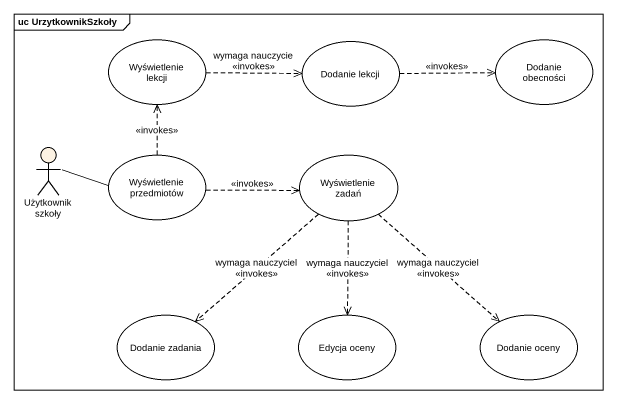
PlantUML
@startuml
mainframe uc UrzytkownikSzkoły
usecase "Wyświetlenie lekcji" as Wyświetlenie_lekcji
usecase "Dodanie lekcji" as Dodanie_lekcji
usecase "Dodanie obecności" as Dodanie_obecności
actor "Użytkownik szkoły" as Użytkownik_szkoły #FCF2E3
usecase "Wyświetlenie przedmiotów" as Wyświetlenie_przedmiotów
usecase "Wyświetlenie zadań" as Wyświetlenie_zadań
usecase "Dodanie zadania" as Dodanie_zadania
usecase "Edycja oceny" as Edycja_oceny
usecase "Dodanie oceny" as Dodanie_oceny
Wyświetlenie_lekcji .right.> Dodanie_lekcji : wymaga nauczycie\n<<invokes>>
Dodanie_lekcji .right.> Dodanie_obecności : <<invokes>>
Użytkownik_szkoły -right- Wyświetlenie_przedmiotów
Wyświetlenie_przedmiotów .up.> Wyświetlenie_lekcji : <<invokes>>
Wyświetlenie_przedmiotów .right.> Wyświetlenie_zadań : <<invokes>>
Wyświetlenie_zadań ..> Dodanie_zadania : wymaga nauczyciel\n<<invokes>>
Wyświetlenie_zadań ..> Edycja_oceny : wymaga nauczyciel\n<<invokes>>
Wyświetlenie_zadań ..> Dodanie_oceny : wymaga nauczyciel\n<<invokes>>
@enduml
